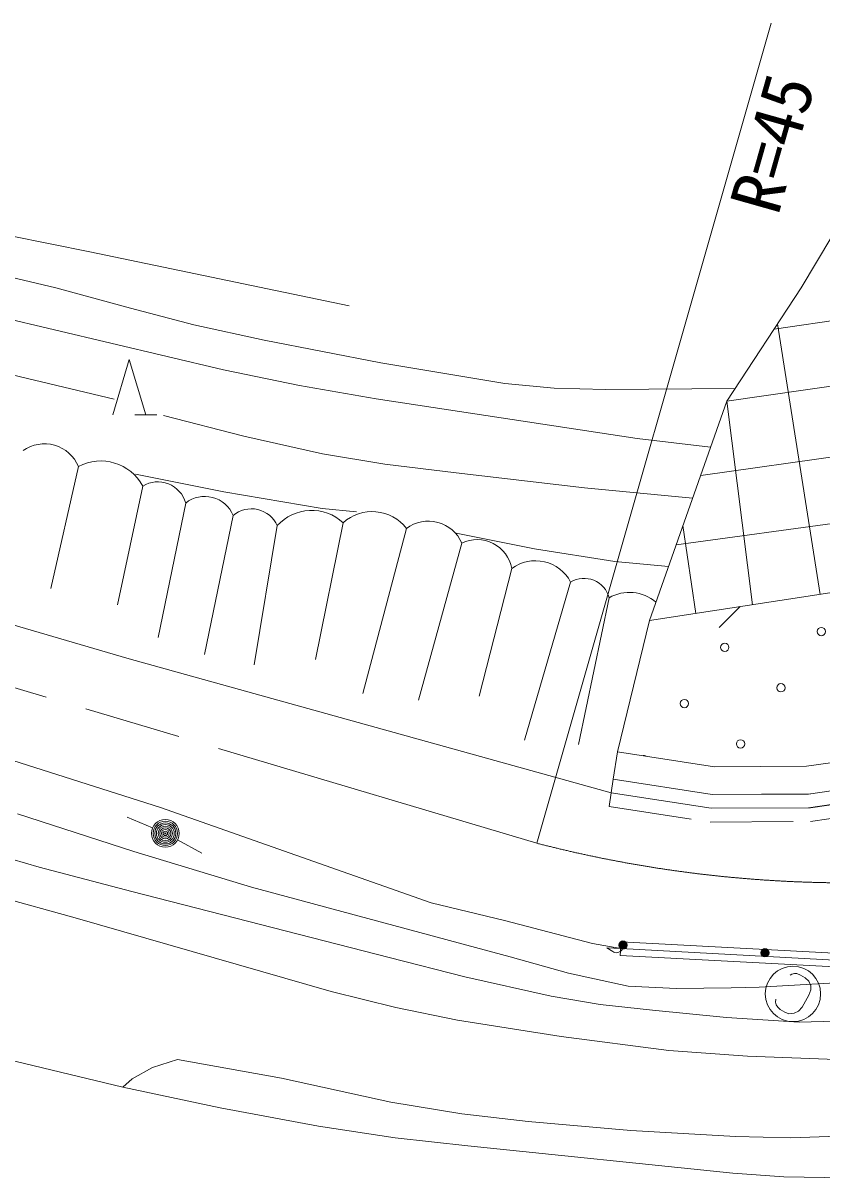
# Model space of a CAD drawing. Units: millimetres, scale not verified. Extents: x 39477 to 671106, y 19738 to 375030.
# Drawn here: x 173651 to 202143, y 250281 to 291456 of the extents above; entities that cross this region are included whole.
import ezdxf
from ezdxf.enums import TextEntityAlignment as Align

# ---------------------------------------------------------------- set-up
doc = ezdxf.new("R2010")
doc.units = ezdxf.units.MM
doc.header["$LTSCALE"] = 986.92
doc.linetypes.add('CHAIN', pattern=[18.5, 12, -1.5, 3.5, -1.5])
doc.linetypes.add('USER1', pattern=[4, 3, -1])
doc.layers.add('M-BGD', color=7, linetype='Continuous', lineweight=13)
doc.layers.add('M-BMK', color=2, linetype='CHAIN', lineweight=13)
doc.styles.add('ＭＳ ゴシック', font='')
doc.styles.get('ＭＳ ゴシック').set_extended_font_data('MS Gothic')

msp = doc.modelspace()

# ---------------------------------------------------------------- linework, layer by layer
at = {"layer": 'M-BGD'}
for p, q in [((200327.4, 291456.2), (191970, 262215.5)), ((201397, 282016.2), (203975.5, 286338.5)), ((173202.6, 283874.5), (176036.2, 283300.1)), ((176036.2, 283300.1), (185285.2, 281370.7)), ((221475.5, 283563.3), (200434.1, 280544.9)), ((172341.8, 282595.3), (174821, 282020.2)), ((174821, 282020.2), (177486, 281293.3)), ((198756.5, 277981.4), (201397, 282016.2)), ((171647, 281256.7), (180804.1, 279091.7)), ((177486, 281293.3), (179745.9, 280698)), ((198756.5, 277981.4), (221128.6, 281153.5)), ((179745.9, 280698), (182249.9, 280148.7)), ((202074.7, 271087.9), (200558.3, 280734.7)), ((182249.9, 280148.7), (186415.2, 279342.2)), ((169795.7, 279742.7), (176895, 278043.7)), ((176847.2, 277491.1), (177438.5, 279464.3)), ((177438.5, 279464.3), (178031.1, 277491.5)), ((186415.2, 279342.2), (190828.4, 278600.7)), ((180804.1, 279091.7), (183508.6, 278529.1)), ((183508.6, 278529.1), (186245.9, 278062.9)), ((190828.4, 278600.7), (192597.5, 278439.8)), ((192597.5, 278439.8), (194418.6, 278386.2)), ((194418.6, 278386.2), (199046, 278423.7)), ((197818.3, 275327.8), (220756.8, 278569.8)), ((186245.9, 278062.9), (195549.4, 276650.5)), ((195988.1, 270151.1), (198756.5, 277981.4)), ((198756.5, 277981.4), (199662.8, 270716.7)), ((177636.5, 277491.3), (178425.7, 277491.6)), ((178660.5, 277464.1), (181526.5, 276725.7)), ((181526.5, 276725.7), (184333.4, 276103.5)), ((195549.4, 276650.5), (198174.6, 276335.7)), ((184333.4, 276103.5), (186556.4, 275732.6)), ((196942.4, 272850.4), (220394.9, 276055.6)), ((175627, 275648.3), (174641.9, 271298.5)), ((186556.4, 275732.6), (189102.1, 275419.2)), ((177664.5, 275369.2), (180815.4, 274740.2)), ((189102.1, 275419.2), (193669.5, 274880.4)), ((177916.8, 274947.9), (177012.3, 270716.1)), ((180815.4, 274740.2), (184314.8, 274147.9)), ((193669.5, 274880.4), (197531.1, 274515.3)), ((179449.5, 274343.5), (178464.6, 269547)), ((181143.5, 273900.4), (180118.3, 268942.7)), ((184314.8, 274147.9), (185541.6, 274032.8)), ((182716.4, 273538), (181892.9, 268580.3)), ((185065, 273641.1), (184080.1, 268767.1)), ((187323.5, 273440.2), (185774.3, 267557.8)), ((197643.7, 270405.9), (197186.2, 273539.8)), ((189097, 273271), (191888.1, 272716.4)), ((189299.8, 272916.6), (187750.5, 267316.5)), ((191888.1, 272716.4), (194756.7, 272253.9)), ((177439.5, 268793.4), (164761.6, 272481.3)), ((194756.7, 272253.9), (196670.8, 272082)), ((211036.4, 272467.2), (195988.1, 270151.1)), ((191084, 272011.3), (189919.1, 267459.9)), ((193181.3, 271528.1), (191532.8, 265887.6)), ((194552.7, 270964), (193456.5, 265734.3)), ((199227.7, 270649.7), (198476.8, 269908.8)), ((195988.1, 270151.1), (194852.9, 265477.8)), ((194852.9, 265477.8), (195988.1, 270151.1)), ((194626.2, 264014.9), (177439.5, 268793.4)), ((171425.8, 265752), (178547.1, 263485.9)), ((194852.9, 265477.8), (194701.8, 264502.5)), ((194852.9, 265477.8), (198306.9, 264942.6)), ((201589.2, 264956.1), (205665.2, 265546)), ((198306.9, 264942.6), (201589.2, 264956.1)), ((194701.8, 264502.5), (194550.6, 263527.2)), ((194701.8, 264502.5), (198232.9, 263955.3)), ((194701.8, 264502.5), (198232.9, 263955.3)), ((201662.3, 263969.5), (205838.7, 264574)), ((201662.3, 263969.5), (205838.7, 264574)), ((194626.2, 264014.9), (194550.6, 263527.2)), ((194626.2, 264014.9), (198196.3, 263461.7)), ((194626.2, 264014.9), (198196.3, 263461.7)), ((198232.9, 263955.3), (201730.3, 263974.5)), ((198232.9, 263955.3), (201662.3, 263969.5)), ((201665.5, 263476.1), (205925.5, 264087.9)), ((201733, 263481.1), (205925.5, 264087.9)), ((173446.7, 263267.4), (177594.8, 261916.5)), ((178270.7, 262759.2), (177363.8, 263147.5)), ((178547.1, 263485.9), (188202.9, 260088.5)), ((198196.3, 263461.7), (201733, 263481.1)), ((198196.3, 263461.7), (201733, 263481.1)), ((179158.5, 262331.3), (180027.3, 261863.9)), ((166204.1, 262106.2), (175511.9, 259555.5)), ((171164.8, 262255.5), (174225.9, 261355)), ((177594.8, 261916.5), (181801.2, 260653.2)), ((174225.9, 261355), (177529, 260494)), ((181801.2, 260653.2), (191024, 258161)), ((177529, 260494), (186708.5, 258142.7)), ((188202.9, 260088.5), (190821.9, 259461.2)), ((175511.9, 259555.5), (184645, 256930.7)), ((190821.9, 259461.2), (193964.5, 258640.1)), ((193964.5, 258640.1), (194965.8, 258456.9)), ((194979, 258703.3), (194952.6, 258210.5)), ((194979, 258703.3), (202806.5, 258284.8)), ((194473, 258483.2), (194965.8, 258456.9)), ((194952.6, 258210.5), (202829.1, 257789.4)), ((194965.8, 258456.9), (202817.8, 258037.1)), ((186708.5, 258142.7), (189402.3, 257445.7)), ((191024, 258161), (193109.6, 257578.4)), ((189402.3, 257445.7), (192486.7, 256758.3)), ((193109.6, 257578.4), (195227.2, 257112.3)), ((199908.8, 257085.3), (207124, 257494.2)), ((195227.2, 257112.3), (196952.1, 257031.9)), ((196952.1, 257031.9), (198906.9, 257052.6)), ((198906.9, 257052.6), (199908.8, 257085.3)), ((184645, 256930.7), (186941.1, 256351.9)), ((192486.7, 256758.3), (194238.1, 256468.7)), ((186941.1, 256351.9), (189141.7, 255899.7)), ((194238.1, 256468.7), (196101.7, 256266.8)), ((196101.7, 256266.8), (198734.2, 255997)), ((167935.2, 255728.3), (177210.7, 253520.1)), ((189141.7, 255899.7), (192847.3, 255322.2)), ((198734.2, 255997), (201329.6, 255837)), ((201329.6, 255837), (203699.2, 255895.5)), ((192847.3, 255322.2), (196686.4, 254828)), ((179155, 254499.9), (178271.7, 254221.9)), ((182871.3, 253836.1), (179155, 254499.9)), ((196686.4, 254828), (199494.2, 254625.1)), ((199494.2, 254625.1), (202649.6, 254502.1)), ((178271.7, 254221.9), (177535.9, 253819.3)), ((177535.9, 253819.3), (177210.7, 253520.1)), ((186771.7, 252981), (182871.3, 253836.1)), ((177210.7, 253520.1), (180683.2, 252774.2)), ((189303.6, 252567.5), (186771.7, 252981)), ((180683.2, 252774.2), (184189.7, 252125.5)), ((191665.8, 252287.5), (189303.6, 252567.5)), ((184189.7, 252125.5), (186921.6, 251715.9)), ((195324.2, 251975.6), (191665.8, 252287.5)), ((186921.6, 251715.9), (189515.1, 251425.5)), ((199065.4, 251760.9), (195324.2, 251975.6)), ((201039.1, 251714.3), (199065.4, 251760.9)), ((202721.7, 251766.8), (201039.1, 251714.3)), ((189515.1, 251425.5), (198963.3, 250452.8)), ((198963.3, 250452.8), (200783.3, 250320.7)), ((200783.3, 250320.7), (202953.5, 250281.4))]:
    msp.add_line(p, q, dxfattribs=at)
at = {"layer": 'M-BGD', "linetype": 'USER1'}
for p, q in [((194550.6, 263527.2), (198159.6, 262968)), ((201735.7, 262987.6), (206012, 263601.8)), ((198159.6, 262968), (201735.7, 262987.6))]:
    msp.add_line(p, q, dxfattribs=at)
at = {"layer": 'M-BGD'}
for points in [[(194965.8, 258456.9), (202817.8, 258037.1), (210608.1, 259170), (218244.2, 261051.2), (225544.4, 263930.5), (232357.9, 267684.5), (237543.7, 271483.8)], [(195021.2, 258420.8), (194992.2, 258385.3), (194952.2, 258350.9), (194902.5, 258324.4), (194861.2, 258313), (194810.6, 258307.6), (194760.3, 258313.9), (194718, 258328.2), (194679.8, 258348.6), (194473, 258483.2)], [(200500.2, 256653.2), (200487.6, 256552.3), (200512.8, 256457.9), (200566.9, 256364), (200650.4, 256281.6), (200817, 256185.4), (200964.3, 256134.6), (201155.4, 256149.6), (201305.6, 256222.4), (201438.5, 256373.6), (201680.3, 256792.4), (201749.8, 256991.6), (201747.3, 257135.5), (201675.2, 257296.8), (201541.1, 257419.8), (201378.7, 257513.5), (201247.4, 257572.3), (201161.1, 257570.8), (201069.2, 257549.8), (201009, 257504.8)]]:
    msp.add_lwpolyline(points, dxfattribs=at)
for centre, radius in [((202121.8, 269760.9), 148), ((198678.2, 269198.4), 148), ((200681.3, 267757.8), 148), ((197237.6, 267195.3), 148), ((199240.7, 265754.7), 148), ((178724.1, 262565), 493.3), ((178724.1, 262565), 434.1), ((178724.1, 262565), 374.9), ((178724.1, 262565), 315.7), ((178724.1, 262565), 256.5), ((178724.1, 262565), 197.3), ((178724.1, 262565), 138.1), ((178724.1, 262565), 78.9), ((178724.1, 262565), 19.7), ((195046.5, 258581), 148), ((195046.5, 258581), 130.3), ((195046.5, 258581), 113.2), ((195046.5, 258581), 95.5), ((195046.5, 258581), 78.5), ((195046.5, 258581), 57.7), ((195046.5, 258581), 40), ((195046.5, 258581), 22.9), ((195046.5, 258581), 4.44), ((200112.1, 258310.1), 148), ((200112.1, 258310.1), 130.3), ((200112.1, 258310.1), 113.2), ((200112.1, 258310.1), 95.5), ((200112.1, 258310.1), 78.5), ((200112.1, 258310.1), 57.7), ((200112.1, 258310.1), 40), ((200112.1, 258310.1), 22.9), ((200112.1, 258310.1), 4.44), ((201110.7, 256842.1), 986.9)]:
    msp.add_circle(centre, radius, dxfattribs=at)
for centre, radius, start, end in [((174412.8, 275138.2), 1317, 22.78979, 125.35791), ((176419, 274144.5), 1699.7, 28.21014, 117.77417), ((178456.5, 274071), 1029.7, 15.34814, 121.6084), ((180130.3, 273486.7), 1094.3, 22.21277, 128.47296), ((181794, 273129.4), 1008.9, 23.89453, 130.15479), ((183941.3, 272436.9), 1647.1, 46.98315, 138.04572), ((186100.7, 272488.7), 1549.5, 37.88977, 131.9444), ((188103.5, 272393), 1305.9, 23.64258, 126.67871), ((189844.5, 271779.2), 1261.1, 10.60559, 115.59155), ((191924.5, 270866.2), 1420.5, 27.77295, 126.27637), ((193655.5, 270731.8), 926.8, 14.50903, 120.76923), ((195278.6, 269717.9), 1442.1, 49.2005, 120.22198), ((195797.1, 265192.2), 148, 59.60055, 102.78317)]:
    msp.add_arc(centre, radius, start, end, dxfattribs=at)
at = {"layer": 'M-BMK'}
msp.add_line((191970, 262215.5), (165049.5, 270227), dxfattribs=at)
msp.add_arc((203087.3, 305213), 44411.4, 255.50327, 302.507, dxfattribs=at)

# ---------------------------------------------------------------- texts
at = {"layer": 'M-BGD', "style": 'ＭＳ ゴシック'}
msp.add_text('R=45', height=1809, rotation=74.2, dxfattribs=at).set_placement((201099.9, 284404.2), align=Align.BOTTOM_LEFT)

doc.saveas('drawing.dxf')
